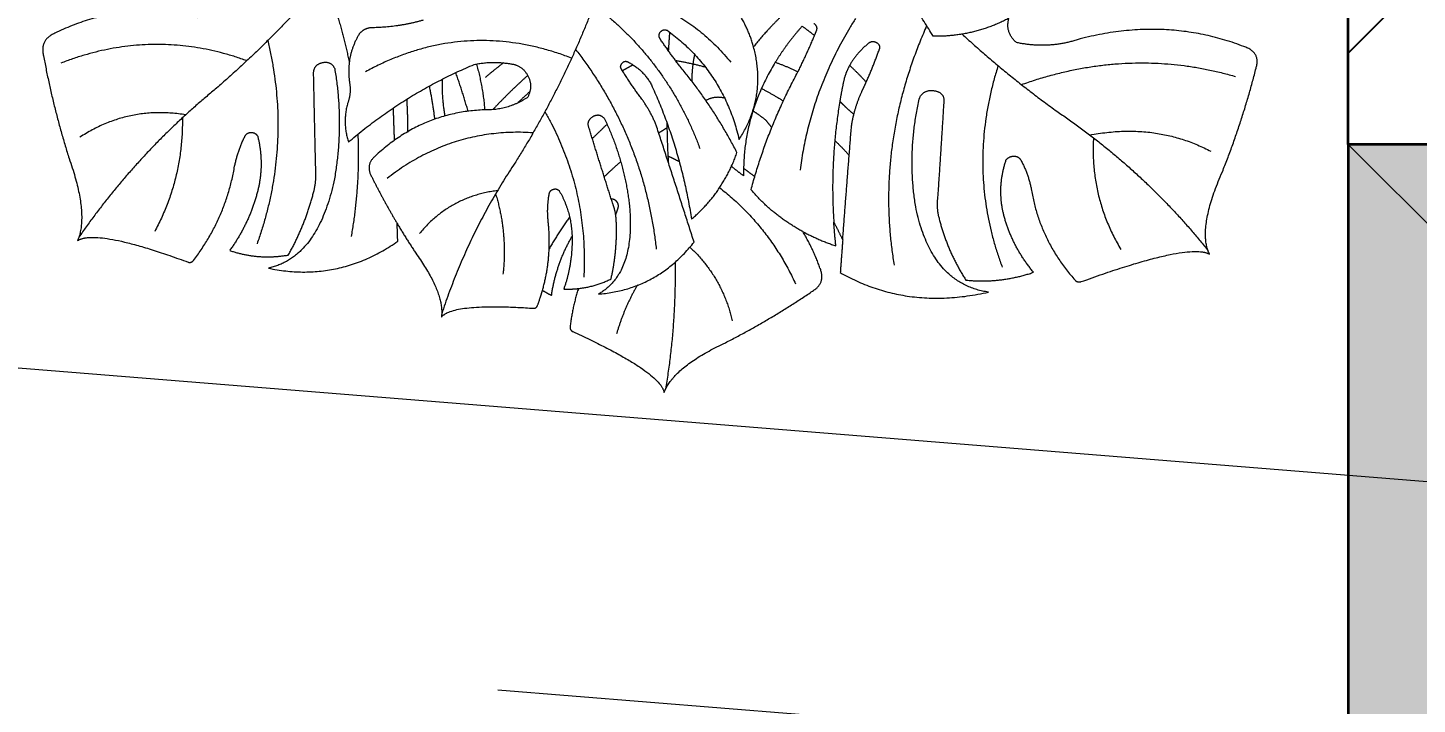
# Model space of a CAD drawing. Header units: inches. Extents: x 17146 to 31738, y -8920 to -2452.
# Drawn here: x 26313.63 to 26330.26, y -5299 to -5290.9 of the extents above; entities that cross this region are included whole.
import ezdxf

# ---------------------------------------------------------------- set-up
doc = ezdxf.new("R2010")
doc.units = ezdxf.units.IN
doc.header["$LTSCALE"] = 25
doc.header["$MEASUREMENT"] = 0
doc.header["$PDMODE"] = 3
doc.linetypes.add('CENTER', pattern=[2, 1.25, -0.25, 0.25, -0.25])
doc.layers.get('Defpoints').update_dxf_attribs({"color": 251})
doc.layers.add('A-HATCH', color=7, linetype='Continuous')
for name, color, linetype, lineweight in [('A_Grid Name', 216, 'Continuous', 5), ('Center line', 252, 'CENTER', 20), ('Column', 130, 'Continuous', 35), ('Dim-external', 151, 'Continuous', 9), ('Hatch', 253, 'Continuous', 13), ('plants', 105, 'Continuous', 18), ('Wall-Section', 6, 'Continuous', 35)]:
    doc.layers.add(name, color=color, linetype=linetype, lineweight=lineweight)
doc.styles.add('int text 1in-8ft', font='trebuc.ttf', dxfattribs={"height": 7})
doc.dimstyles.new('dim 1in-8ft c-c', dxfattribs={"dimtxt": 7, "dimasz": 2, "dimexe": 6, "dimexo": 6, "dimgap": 1, "dimtad": 1, "dimdec": 0, "dimzin": 0, "dimdsep": 46, "dimlunit": 4, "dimtxsty": 'int text 1in-8ft', "dimblk": 'DOT', "dimcen": 4, "dimdle": 6, "dimclrt": 7, "dimadec": 0, "dimazin": 0, "dimtfac": 1, "dimtdec": 0, "dimtofl": 0, "dimtmove": 0, "dimatfit": 3, "dimfxl": 6, "dimfxlon": 1, "dimtolj": 1, "dimtzin": 0, "dimarcsym": 0})

# ---------------------------------------------------------------- blocks, each defined once
blk = doc.blocks.new('col')
at = {"layer": 'Hatch'}
h = blk.add_hatch(color=256, dxfattribs=at)
h.dxf.hatch_style = 1
h.paths.add_polyline_path([(-8, -8), (8, -8), (8, 8), (-8, 8)])
at = {"layer": 'Column'}
blk.add_lwpolyline([(-8, -8), (8, -8), (8, 8), (-8, 8)], close=True, dxfattribs=at)
at = {"layer": 'Dim-external'}
for p, q in [((-8, 8), (8, -8)), ((8, 8), (-8, -8))]:
    blk.add_line(p, q, dxfattribs=at)
blk = doc.blocks.new('gridd')
at = {"layer": 'Dim-external'}
blk.add_blockref('col', (2, -270.818), dxfattribs=at)
blk = doc.blocks.new('grid')
at = {"layer": 'Center line'}
blk.add_line((774, -334.169), (-175, -257.622), dxfattribs=at)
blk = doc.blocks.new('Monstera_86')
at = {"layer": 'plants'}
for points in [[(0.7385, 1.358), (0.7301, 1.3352), (0.6834, 1.3133)], [(0.7287, 1.2409), (0.7277, 1.2983), (0.7372, 1.3548)], [(0.8205, 1.3033), (0.7418, 1.3393), (0.7385, 1.358)], [(0.6834, 1.3133), (0.6428, 1.2925), (0.6052, 1.2669)], [(0.7623, 1.2613), (0.7744, 1.2821), (0.7811, 1.3052)], [(0.8154, 1.2647), (0.8208, 1.2814), (0.8228, 1.2989)], [(0.8228, 1.2989), (0.8232, 1.3018), (0.8205, 1.3033)], [(0.7153, 1.2275), (0.6861, 1.2549), (0.6773, 1.2938)], [(0.9383, 1.2904), (0.9284, 1.2773), (0.8556, 1.2824)], [(0.8724, 1.1521), (0.9145, 1.215), (0.938, 1.2874)], [(0.9613, 1.2329), (0.9354, 1.2693), (0.9383, 1.2904)], [(0.5804, 1.2504), (0.5207, 1.2845), (0.4475, 1.2679)], [(0.8521, 1.2799), (0.8496, 1.2732), (0.8476, 1.2663)], [(0.8556, 1.2824), (0.853, 1.2824), (0.8521, 1.2799)], [(0.4475, 1.2679), (0.4986, 1.2605), (0.5127, 1.1914)], [(0.6052, 1.2669), (0.593, 1.2595), (0.5986, 1.2463)], [(0.6887, 1.1741), (0.644, 1.2092), (0.6205, 1.2606)], [(0.7975, 1.2697), (0.7448, 1.2654), (0.7116, 1.223)], [(0.7694, 1.1914), (0.7646, 1.2512), (0.7975, 1.2697)], [(0.8154, 1.2647), (0.8, 1.263), (0.7861, 1.256)], [(0.8285, 1.2651), (0.8219, 1.2654), (0.8154, 1.2647)], [(0.8211, 1.218), (0.8205, 1.2423), (0.8285, 1.2651)], [(0.8395, 1.2708), (0.8354, 1.2428), (0.8213, 1.2183)], [(0.8476, 1.2663), (0.8437, 1.2687), (0.8395, 1.2708)], [(0.8476, 1.2663), (0.8389, 1.2354), (0.8426, 1.2034)], [(0.3642, 1.2585), (0.2669, 1.2232), (0.249, 1.2339)], [(0.3697, 1.2571), (0.3676, 1.2595), (0.3642, 1.2585)], [(0.409, 1.1752), (0.4016, 1.2213), (0.3697, 1.2571)], [(0.4677, 1.2571), (0.4369, 1.2603), (0.4069, 1.2501)], [(0.4069, 1.2501), (0.426, 1.2273), (0.4335, 1.1992)], [(0.492, 1.2007), (0.4846, 1.2307), (0.4677, 1.2571)], [(0.5782, 1.2211), (0.5793, 1.2358), (0.5804, 1.2504)], [(0.7861, 1.256), (0.7802, 1.2303), (0.7814, 1.204)], [(0.8454, 1.1059), (0.8064, 1.1749), (0.8105, 1.2545)], [(0.8897, 1.1797), (0.8789, 1.215), (0.8831, 1.2518)], [(1.0936, 1.2464), (1.0306, 1.2596), (0.9775, 1.2223)], [(0.4388, 1.0647), (0.4681, 1.1579), (0.435, 1.2455)], [(0.5029, 1.0289), (0.55, 1.1353), (0.5321, 1.2436)], [(0.5986, 1.2463), (0.6046, 1.2292), (0.614, 1.2136)], [(1.0343, 1.1662), (1.049, 1.2365), (1.0936, 1.2464)], [(1.0757, 1.2346), (1.0601, 1.2072), (1.0526, 1.1766)], [(1.1283, 1.2305), (1.1026, 1.2393), (1.0757, 1.2346)], [(1.1608, 1.2394), (1.1319, 1.2017), (1.1239, 1.1549)], [(1.1657, 1.241), (1.1627, 1.2419), (1.1608, 1.2394)], [(1.265, 1.2219), (1.249, 1.2103), (1.1657, 1.241)], [(0.249, 1.2339), (0.2601, 1.2114), (0.2375, 1.1599)], [(0.3861, 1.1055), (0.3073, 1.159), (0.2504, 1.2306)], [(0.3532, 1.1294), (0.3562, 1.1834), (0.3286, 1.2295)], [(0.614, 1.2136), (0.5999, 1.2212), (0.5843, 1.2264)], [(0.5843, 1.2264), (0.5855, 1.2157), (0.5862, 1.205)], [(0.7116, 1.223), (0.7284, 1.1705), (0.7456, 1.1181)], [(0.8179, 1.05), (0.7567, 1.129), (0.7455, 1.2292)], [(0.8233, 1.2006), (0.8333, 1.2143), (0.8417, 1.229)], [(0.978, 1.2063), (0.97, 1.2198), (0.9613, 1.2329)], [(0.9775, 1.2223), (0.9778, 1.2143), (0.978, 1.2063)], [(1.0942, 1.0421), (1.0719, 1.1346), (1.1037, 1.2245)], [(1.1034, 1.1779), (1.1109, 1.2066), (1.1283, 1.2305)], [(0.5782, 1.2211), (0.5744, 1.17), (0.5703, 1.1189)], [(0.5862, 1.205), (0.5821, 1.213), (0.5782, 1.2211)], [(0.614, 1.2136), (0.6414, 1.1987), (0.6604, 1.176)], [(0.8213, 1.2183), (0.8212, 1.2182), (0.8211, 1.218)], [(0.8211, 1.217), (0.8211, 1.2175), (0.8211, 1.218)], [(0.8326, 1.1769), (0.8219, 1.1955), (0.8211, 1.217)], [(0.888, 1.1768), (0.9303, 1.182), (0.9581, 1.2153)], [(1.0133, 1.1262), (1.0113, 1.1723), (1.0193, 1.2179)], [(1.1413, 1.0858), (1.2117, 1.1436), (1.2636, 1.2185)], [(1.1708, 1.1115), (1.17, 1.1657), (1.1956, 1.2135)], [(1.2724, 1.1479), (1.2545, 1.1987), (1.265, 1.2219)], [(0.4335, 1.1992), (0.4399, 1.1747), (0.4317, 1.1495)], [(0.493, 1.1825), (0.4943, 1.1918), (0.492, 1.2007)], [(0.5808, 1.0967), (0.5898, 1.151), (0.5862, 1.205)], [(0.7139, 1.2024), (0.6855, 1.1783), (0.6731, 1.1426)], [(0.7499, 1.0817), (0.7236, 1.1394), (0.7139, 1.2024)], [(0.7819, 1.1985), (0.7808, 1.1956), (0.7798, 1.1926)], [(0.7814, 1.204), (0.7817, 1.1961), (0.7845, 1.1888)], [(0.8426, 1.2034), (0.8437, 1.1916), (0.8416, 1.1799)], [(1.0009, 1.1644), (0.9902, 1.1858), (0.978, 1.2063)], [(0.5127, 1.1914), (0.5207, 1.1427), (0.5091, 1.0931)], [(0.7922, 1.1119), (0.7741, 1.1496), (0.7694, 1.1914)], [(0.7798, 1.1926), (0.7787, 1.189), (0.7813, 1.1863)], [(0.7813, 1.1863), (0.7832, 1.1844), (0.7859, 1.1843)], [(0.7845, 1.1888), (0.7953, 1.1547), (0.8059, 1.1205)], [(0.4185, 1.1492), (0.4117, 1.1615), (0.409, 1.1752)], [(0.4875, 1.0971), (0.4901, 1.1398), (0.493, 1.1825)], [(0.6604, 1.176), (0.646, 1.1215), (0.6184, 1.0702)], [(0.838, 1.1756), (0.8349, 1.1746), (0.8326, 1.1769)], [(0.8416, 1.1799), (0.841, 1.1766), (0.838, 1.1756)], [(1.0526, 1.1766), (1.0504, 1.1675), (1.0511, 1.1581)], [(1.1032, 1.128), (1.097, 1.1529), (1.1034, 1.1779)], [(0.2375, 1.1599), (0.2192, 1.1141), (0.2073, 1.067)], [(0.6387, 1.0616), (0.6683, 1.1104), (0.6671, 1.1635)], [(0.6671, 1.1568), (0.662, 1.1604), (0.6571, 1.1643)], [(0.6671, 1.1635), (0.6728, 1.1595), (0.678, 1.1549)], [(0.7774, 1.1508), (0.785, 1.1574), (0.7922, 1.1644)], [(0.856, 1.1249), (0.929, 1.1202), (0.987, 1.1659)], [(0.9976, 1.1457), (1.0069, 1.1536), (1.0009, 1.1644)], [(1.0341, 1.0673), (1.0257, 1.1167), (1.0343, 1.1662)], [(0.4249, 1.1459), (0.4204, 1.1458), (0.4185, 1.1492)], [(0.4317, 1.1495), (0.4294, 1.146), (0.4249, 1.1459)], [(0.5667, 1.0223), (0.6075, 1.0869), (0.6164, 1.1583)], [(0.7351, 1.1456), (0.73, 1.148), (0.725, 1.1506)], [(0.736, 1.1157), (0.7358, 1.1334), (0.7348, 1.151)], [(0.7949, 0.9924), (0.8249, 1.0767), (0.8724, 1.1521)], [(1.0511, 1.1581), (1.0521, 1.1153), (1.053, 1.0724)], [(1.1239, 1.1549), (1.1211, 1.141), (1.1147, 1.1282)], [(1.2954, 1.0558), (1.2868, 1.1026), (1.2724, 1.1479)], [(0.3565, 1.1269), (0.2971, 1.1155), (0.2479, 1.1415)], [(0.5853, 1.1318), (0.5786, 1.1382), (0.5724, 1.1451)], [(0.6731, 1.1426), (0.6944, 1.1011), (0.7241, 1.0654)], [(0.8015, 1.0102), (0.7355, 1.0602), (0.7064, 1.1389)], [(0.9, 1.1043), (0.9561, 1.1067), (0.9976, 1.1457)], [(0.6712, 1.1309), (0.6462, 1.0924), (0.6582, 1.0478)], [(0.7358, 1.0329), (0.6855, 1.0693), (0.6712, 1.1309)], [(0.736, 1.1206), (0.7397, 1.1228), (0.7433, 1.1252)], [(0.8029, 1.13), (0.7963, 1.1236), (0.7897, 1.1173)], [(1.0217, 1.1332), (0.9706, 1.0893), (0.9089, 1.0636)], [(0.9695, 1.0949), (0.9687, 1.1096), (0.9686, 1.1242)], [(0.9804, 1.1317), (0.9809, 1.1171), (0.9814, 1.1026)], [(1.0227, 1.0992), (1.0272, 1.1164), (1.0217, 1.1332)], [(1.1091, 1.1246), (1.1051, 1.1245), (1.1032, 1.128)], [(1.1147, 1.1282), (1.113, 1.1247), (1.1091, 1.1246)], [(1.1679, 1.1088), (1.2191, 1.1003), (1.2627, 1.1289)], [(0.5703, 1.1189), (0.5695, 1.1136), (0.5682, 1.1083)], [(0.6418, 1.1201), (0.6444, 1.117), (0.6469, 1.1139)], [(0.6469, 1.1139), (0.6525, 1.1092), (0.6586, 1.1054)], [(0.7456, 1.1181), (0.7506, 1.1055), (0.7585, 1.0946)], [(0.8025, 1.1104), (0.7967, 1.1068), (0.7922, 1.1119)], [(0.8059, 1.1205), (0.8082, 1.114), (0.8025, 1.1104)], [(0.935, 1.11), (0.9379, 1.0935), (0.9373, 1.0767)], [(0.9493, 1.0831), (0.9462, 1.098), (0.9444, 1.1131)], [(0.4711, 1.0363), (0.4311, 1.0731), (0.3861, 1.1055)], [(0.5682, 1.1083), (0.5655, 1.0976), (0.5609, 1.0874)], [(0.5776, 1.0998), (0.573, 1.1042), (0.5682, 1.1083)], [(0.5808, 1.0967), (0.5792, 1.0982), (0.5776, 1.0998)], [(0.8701, 1.0982), (0.8645, 1.093), (0.859, 1.0879)], [(0.8609, 1.093), (0.8787, 1.105), (0.9, 1.1043)], [(0.8609, 1.0735), (0.8772, 1.0881), (0.8922, 1.1041)], [(0.9069, 1.0632), (0.9011, 1.0834), (0.8995, 1.1043)], [(0.9144, 1.1056), (0.9193, 1.0881), (0.9254, 1.071)], [(1.0206, 1.081), (1.0192, 1.0904), (1.0227, 1.0992)], [(0.4956, 1.0872), (0.4866, 1.0889), (0.4875, 1.0971)], [(0.5091, 1.0931), (0.5047, 1.0855), (0.4956, 1.0872)], [(0.5609, 1.0874), (0.5589, 1.0834), (0.5571, 1.0793)], [(0.5769, 1.0763), (0.5791, 1.0865), (0.5808, 1.0967)], [(0.651, 1.0852), (0.641, 1.0903), (0.6315, 1.0962)], [(0.6845, 1.0937), (0.6932, 1.0917), (0.701, 1.0959)], [(0.7585, 1.0946), (0.768, 1.082), (0.7763, 1.0685)], [(0.8607, 1.0738), (0.8558, 1.0835), (0.8609, 1.093)], [(0.9968, 0.9293), (1.0604, 1.0157), (1.1413, 1.0858)], [(0.4178, 1.0816), (0.3202, 1.0467), (0.2256, 1.0744)], [(0.5571, 1.0793), (0.5508, 1.0652), (0.5456, 1.0508)], [(0.5571, 1.0793), (0.564, 1.0719), (0.572, 1.0644)], [(0.572, 1.0644), (0.5751, 1.0702), (0.5769, 1.0763)], [(0.7133, 1.0789), (0.7135, 1.067), (0.711, 1.055)], [(0.7704, 1.0616), (0.7571, 1.0684), (0.7499, 1.0817)], [(0.8763, 1.063), (0.8657, 1.0641), (0.8607, 1.0738)], [(0.8826, 1.0621), (0.891, 1.0685), (0.899, 1.0753)], [(1.0121, 1.0362), (1.0245, 1.057), (1.0206, 1.081)], [(1.053, 1.0724), (1.0535, 1.0642), (1.0456, 1.062)], [(0.2073, 1.067), (0.2028, 1.0525), (0.2182, 1.0475)], [(0.556, 1.0454), (0.566, 1.0537), (0.572, 1.0644)], [(0.6176, 1.0686), (0.61, 1.0533), (0.6035, 1.0376)], [(0.6146, 1.0292), (0.6283, 1.0446), (0.6387, 1.0616)], [(0.6184, 1.0702), (0.618, 1.0694), (0.6176, 1.0686)], [(0.6387, 1.0616), (0.6283, 1.0652), (0.6184, 1.0702)], [(0.7966, 0.9971), (0.7249, 1.005), (0.6785, 1.0616)], [(0.7283, 1.0599), (0.715, 1.0622), (0.702, 1.0657)], [(0.7241, 1.0654), (0.7334, 1.0535), (0.7418, 1.041)], [(0.7663, 1.0639), (0.7711, 1.0665), (0.7759, 1.0692)], [(0.7762, 1.0625), (0.7737, 1.0595), (0.7704, 1.0616)], [(0.7763, 1.0685), (0.7787, 1.0655), (0.7762, 1.0625)], [(0.8215, 1.0579), (0.9166, 1.0211), (1.0064, 1.0701)], [(0.9089, 1.0636), (0.8926, 1.0601), (0.8763, 1.063)], [(1.0431, 0.9874), (1.0286, 1.0237), (1.021, 1.0621)], [(1.0456, 1.062), (1.0376, 1.0599), (1.0341, 1.0673)], [(1.113, 1.0602), (1.1966, 1.0299), (1.2798, 1.0624)], [(0.2182, 1.0475), (0.288, 1.0205), (0.3652, 1.0407)], [(0.5456, 1.0508), (0.5433, 1.0464), (0.5478, 1.0441)], [(0.6326, 1.0197), (0.6466, 1.033), (0.6582, 1.0478)], [(0.6582, 1.0478), (0.6626, 1.0314), (0.6719, 1.0174)], [(0.7336, 1.0345), (0.7342, 1.0429), (0.7347, 1.0513)], [(0.7345, 1.0489), (0.7352, 1.0492), (0.7359, 1.0495)], [(1.2853, 1.0356), (1.2989, 1.0414), (1.2954, 1.0558)], [(0.3652, 1.0407), (0.3938, 1.0501), (0.4221, 1.0439)], [(0.4221, 1.0439), (0.4325, 1.0353), (0.4291, 1.0224)], [(0.429, 1.0221), (0.4609, 1.0388), (0.4969, 1.0383)], [(0.4969, 1.0383), (0.5301, 0.9855), (0.563, 0.9325)], [(0.5478, 1.0441), (0.5523, 1.0418), (0.556, 1.0454)], [(0.6035, 1.0376), (0.6027, 1.0358), (0.602, 1.034)], [(0.6035, 1.0376), (0.6089, 1.0334), (0.6146, 1.0292)], [(0.7418, 1.041), (0.7442, 1.0378), (0.7419, 1.0346)], [(1.0014, 1.0306), (1.0079, 1.0311), (1.0121, 1.0362)], [(1.1573, 1.0216), (1.2237, 1.005), (1.2853, 1.0356)], [(0.602, 1.034), (0.5998, 1.0295), (0.6041, 1.0268)], [(0.7419, 1.0346), (0.7395, 1.0314), (0.7358, 1.0329)], [(0.9546, 1.0238), (0.9776, 1.0304), (1.0014, 1.0306)]]:
    blk.add_open_spline(points, degree=2, dxfattribs=at)
blk = doc.blocks.new('_Dot')
at = {"color": 0, "linetype": 'ByBlock', "lineweight": -2}
blk.add_line((-0.5, 0), (-1, 0), dxfattribs=at)
at = {"color": 0, "linetype": 'ByBlock', "const_width": 0.5}
blk.add_lwpolyline([(-0.25, 0, 1), (0.25, 0, 1)], format="xyb", close=True, dxfattribs=at)
blk = doc.blocks.new('*D270')
at = {"layer": 'Defpoints', "color": 0, "transparency": 16777216}
for p in [(26337.438, -5179.48), (26215.438, -5300.298), (26337.438, -5300.298)]:
    blk.add_point(p, dxfattribs=at)
at = {"layer": 'Dim-external', "color": 0, "lineweight": -2, "transparency": 16777216}
for p, q in [((26221.438, -5179.48), (26209.438, -5179.48)), ((26215.438, -5181.48), (26215.438, -5298.298)), ((26221.438, -5300.298), (26209.438, -5300.298))]:
    blk.add_line(p, q, dxfattribs=at)
at = {"layer": 'Dim-external', "color": 0, "lineweight": -2, "transparency": 16777216, "xscale": 2, "yscale": 2, "zscale": 2}
for p, rotation in [((26215.438, -5179.48), 90), ((26215.438, -5300.298), 270)]:
    blk.add_blockref('_Dot', p, dxfattribs=dict(at, rotation=rotation))
at = {"layer": 'Dim-external', "color": 7, "transparency": 16777216, "insert": (26210.877, -5239.889), "char_height": 7, "attachment_point": 5, "rotation": 90, "style": 'int text 1in-8ft'}
blk.add_mtext('\\A1;10\'-1"c/c', dxfattribs=at)
blk = doc.blocks.new('BP1')
at = {"layer": 'A_Grid Name'}
for p, q in [((30, 0), (30, -286.819)), ((614, -321.886), (0, -272.36))]:
    blk.add_line(p, q, dxfattribs=at)

msp = doc.modelspace()

# ---------------------------------------------------------------- hatches: boundary and pattern name
at = {"layer": 'A-HATCH'}
h = msp.add_hatch(dxfattribs=at)
h.set_pattern_fill('ANSI32', color=256, scale=25, style=0)
h.set_pattern_definition([(45, (25302.709, -5239.595), (-6.62913, 6.62913), []), (45, (25307.128, -5239.595), (-6.62913, 6.62913), [])])
h.paths.add_polyline_path([(26329.438, -5269.889), (26338.438, -5269.889), (26338.438, -5294.299), (26329.438, -5294.299)])
h = msp.add_hatch(dxfattribs=at)
h.set_pattern_fill('ANSI32', color=256, scale=15)
h.set_pattern_definition([(45, (23552.853, -5239.595), (-3.977476, 3.977476), []), (45, (23555.5046, -5239.595), (-3.977476, 3.977476), [])])
edge = h.paths.add_edge_path()
edge.add_line((26329.438, -5303.283), (26271.438, -5298.604))
edge.add_line((26271.438, -5298.604), (26271.438, -5294.637))
edge.add_line((26271.438, -5294.637), (26275.438, -5294.959))
edge.add_line((26275.438, -5294.959), (26275.438, -5298.927))
edge.add_line((26329.438, -5308.299), (26266.438, -5303.217))
edge.add_line((26266.438, -5303.217), (26266.438, -5289.217))
edge.add_line((26266.438, -5289.217), (26280.438, -5290.346))
edge.add_line((26280.438, -5290.346), (26280.438, -5299.33))

# ---------------------------------------------------------------- linework, layer by layer
at = {"layer": 'Wall-Section'}
msp.add_lwpolyline([(26329.438, -5292.298), (26329.438, -5269.889), (26338.438, -5269.889), (26338.438, -5292.298)], dxfattribs=at)

# ---------------------------------------------------------------- block references
at = {"layer": 'A_Grid Name'}
msp.add_blockref('BP1', (26299.438, -5021.48), dxfattribs=at)
at = {"layer": 'Column'}
for name, p in [('grid', (26336.438, -5028.48)), ('gridd', (26335.438, -5029.48))]:
    msp.add_blockref(name, p, dxfattribs=at)
at = {"layer": 'plants', "xscale": 13.3390505456649, "yscale": 13.3390505456649, "zscale": 13.3390505456649, "rotation": 180}
msp.add_blockref('Monstera_86', (26331.099, -5277.154), dxfattribs=at)

# ---------------------------------------------------------------- dimensions: what is measured, and where the dimension line sits
at = {"layer": 'Dim-external'}
dim = msp.add_linear_dim(base=(26215.438, -5300.298), p1=(26337.438, -5179.48), p2=(26337.438, -5300.298), angle=90, dimstyle='dim 1in-8ft c-c', override={"dimpost": 'c/c'}, dxfattribs=at)
dim.commit()
dim.dimension.update_dxf_attribs({"geometry": '*D270', "text_midpoint": (26210.877, -5239.889)})

doc.saveas('drawing.dxf')
